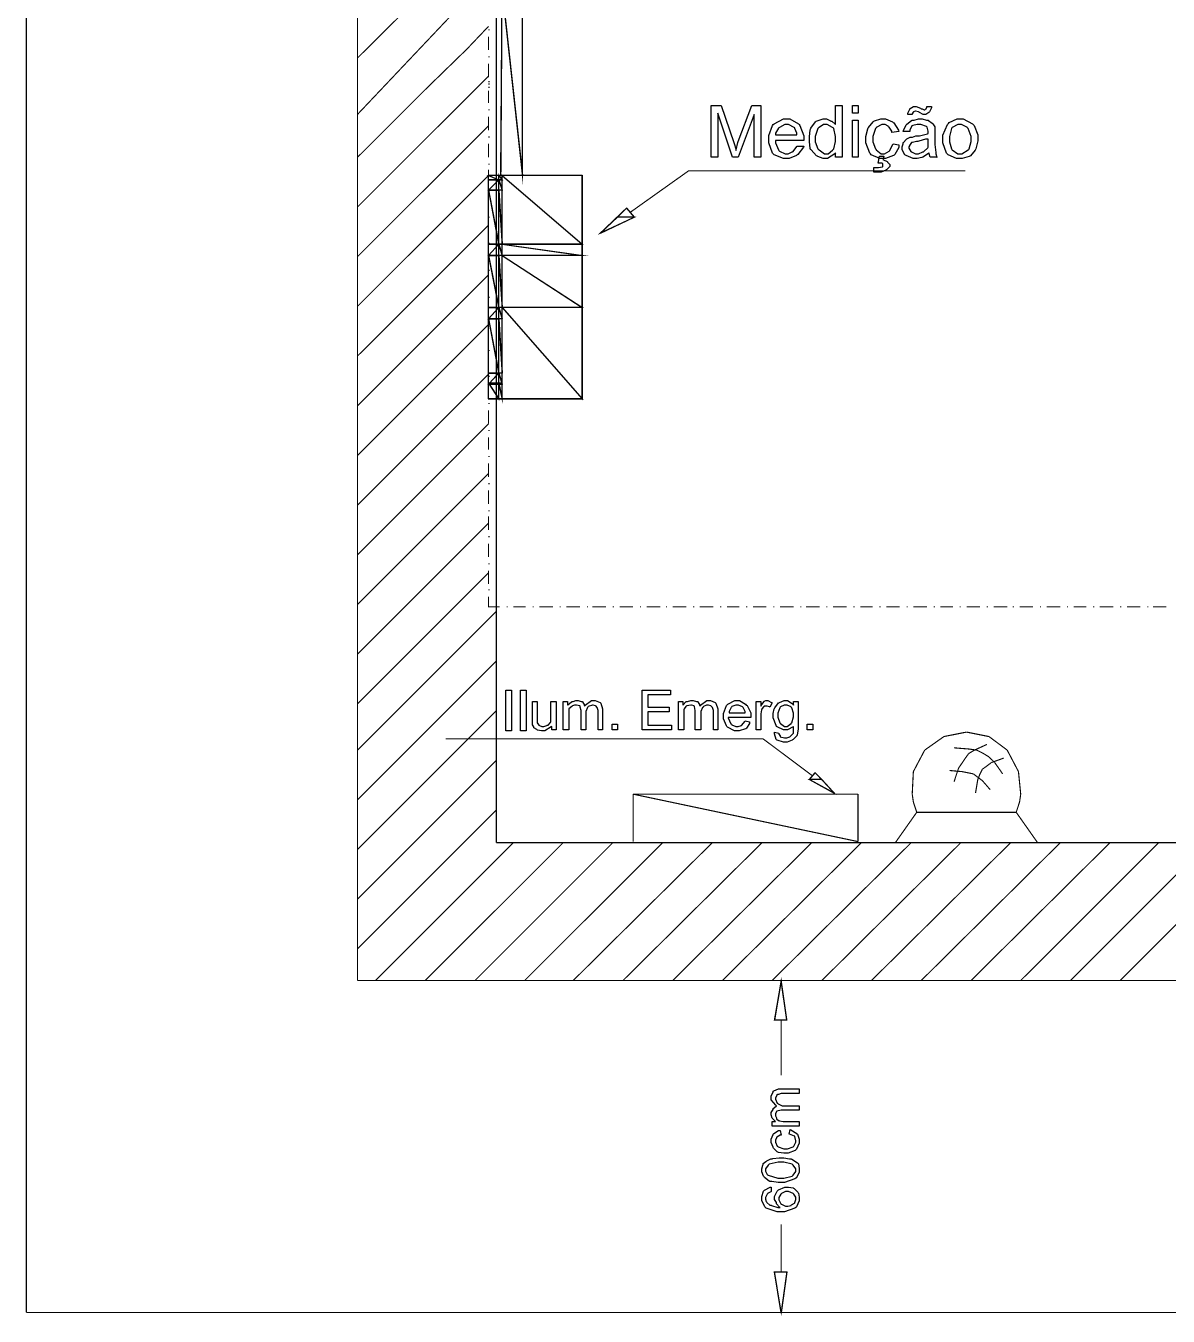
# Model space of a CAD drawing. Header units: metres. Extents: x -593 to 248, y 430 to 1024.
# Drawn here: x -546.62 to -503.75, y 538.67 to 587.11 of the extents above; entities that cross this region are included whole.
import ezdxf

# ---------------------------------------------------------------- set-up
doc = ezdxf.new("R2010")
doc.units = ezdxf.units.M
doc.header["$MEASUREMENT"] = 0
for name, color, linetype in [('C00-00-00-BLACK', 7, 'Continuous'), ('C00-00-FF', 5, 'Continuous'), ('C00-7E-FF', 150, 'Continuous'), ('C93-95-97', 253, 'Continuous'), ('CC6-C8-CA', 254, 'Continuous'), ('CFF-7E-00', 30, 'Continuous')]:
    doc.layers.add(name, color=color, linetype=linetype)

msp = doc.modelspace()

# ---------------------------------------------------------------- linework, layer by layer
at = {"layer": 'C00-00-00-BLACK', "const_width": 0.0423}
for points in [[(-546.602, 538.81), (-546.602, 660.761)], [(-528.961, 556.444), (-528.961, 605.064)], [(-534.175, 551.272), (-534.175, 604.853)], [(-534.175, 585.903), (-528.961, 591.075)], [(-534.175, 583.784), (-528.961, 589.295)], [(-528.791, 581.495), (-528.746, 588.449)], [(-527.984, 581.495), (-527.984, 588.449)], [(-530.062, 586.244), (-529.257, 587.091)], [(-529.257, 586.965), (-529.214, 586.965)], [(-529.257, 586.203), (-529.257, 586.71)], [(-531.63, 584.718), (-530.062, 586.244)], [(-529.257, 585.945), (-529.214, 585.945)], [(-529.257, 585.184), (-529.257, 585.691)], [(-534.175, 580.31), (-529.257, 585.225)], [(-534.175, 582.175), (-531.63, 584.718)], [(-529.257, 584.929), (-529.214, 584.929)], [(-529.257, 584.21), (-529.257, 584.675)], [(-529.257, 583.954), (-529.214, 583.954)], [(-534.175, 578.444), (-529.257, 583.361)], [(-529.257, 583.191), (-529.257, 583.699)], [(-529.257, 582.937), (-529.214, 582.937)], [(-529.257, 582.175), (-529.257, 582.683)], [(-529.257, 581.918), (-529.214, 581.918)], [(-534.175, 576.58), (-529.257, 581.495)], [(-529.257, 581.199), (-529.257, 581.707)], [(-529.257, 580.945), (-529.214, 580.945)], [(-529.257, 580.183), (-529.257, 580.69)], [(-529.257, 579.926), (-529.214, 579.926)], [(-534.175, 574.714), (-529.257, 579.629)], [(-529.257, 579.206), (-529.257, 579.672)], [(-529.257, 578.953), (-529.214, 578.953)], [(-529.257, 578.191), (-529.257, 578.699)], [(-529.257, 577.934), (-529.214, 577.934)], [(-534.175, 572.848), (-529.257, 577.765)], [(-529.257, 577.172), (-529.257, 577.679)], [(-529.257, 576.917), (-529.214, 576.917)], [(-529.257, 576.198), (-529.257, 576.664)], [(-534.175, 570.983), (-529.257, 575.899)], [(-529.257, 575.944), (-529.214, 575.944)], [(-529.257, 575.18), (-529.257, 575.688)], [(-529.257, 574.926), (-529.214, 574.926)], [(-529.257, 574.164), (-529.257, 574.671)], [(-534.175, 569.118), (-529.257, 574.037)], [(-529.257, 573.952), (-529.214, 573.952)], [(-529.257, 573.187), (-529.257, 573.695)], [(-529.257, 572.933), (-529.214, 572.933)], [(-529.257, 572.171), (-529.257, 572.68)], [(-534.175, 567.253), (-529.257, 572.171)], [(-529.257, 571.918), (-529.214, 571.918)], [(-529.257, 571.194), (-529.257, 571.66)], [(-529.257, 570.941), (-529.214, 570.941)], [(-529.257, 570.179), (-529.257, 570.687)], [(-534.175, 565.387), (-529.257, 570.305)], [(-529.257, 569.925), (-529.214, 569.925)], [(-529.257, 569.16), (-529.257, 569.669)], [(-529.257, 568.907), (-529.214, 568.907)], [(-534.175, 563.521), (-529.257, 568.441)], [(-529.257, 568.186), (-529.257, 568.695)], [(-529.257, 567.933), (-529.214, 567.933)], [(-529.257, 567.168), (-529.257, 567.676)], [(-529.257, 566.914), (-529.214, 566.914)], [(-534.175, 561.657), (-529.257, 566.575)], [(-529.257, 566.152), (-529.257, 566.661)], [(-529.257, 565.94), (-529.214, 565.94)], [(-528.834, 565.303), (-529.257, 565.303), (-529.257, 565.684)], [(-534.175, 559.921), (-528.961, 565.134)], [(-528.576, 565.303), (-528.535, 565.303)], [(-527.857, 565.303), (-528.323, 565.303)], [(-527.603, 565.303), (-527.561, 565.303)], [(-526.838, 565.303), (-527.35, 565.303)], [(-526.585, 565.303), (-526.542, 565.303)], [(-525.82, 565.303), (-526.33, 565.303)], [(-525.565, 565.303), (-525.524, 565.303)], [(-524.846, 565.303), (-525.354, 565.303)], [(-524.592, 565.303), (-524.55, 565.303)], [(-523.827, 565.303), (-524.336, 565.303)], [(-523.574, 565.303), (-523.531, 565.303)], [(-522.809, 565.303), (-523.319, 565.303)], [(-522.597, 565.303), (-522.554, 565.303)], [(-521.835, 565.303), (-522.343, 565.303)], [(-521.581, 565.303), (-521.536, 565.303)], [(-520.816, 565.303), (-521.325, 565.303)], [(-520.563, 565.303), (-520.52, 565.303)], [(-519.841, 565.303), (-520.308, 565.303)], [(-519.586, 565.303), (-519.544, 565.303)], [(-518.824, 565.303), (-519.332, 565.303)], [(-518.568, 565.303), (-518.525, 565.303)], [(-517.806, 565.303), (-518.314, 565.303)], [(-517.552, 565.303), (-517.509, 565.303)], [(-516.83, 565.303), (-517.339, 565.303)], [(-516.575, 565.303), (-516.533, 565.303)], [(-515.813, 565.303), (-516.321, 565.303)], [(-515.557, 565.303), (-515.514, 565.303)], [(-514.837, 565.303), (-515.303, 565.303)], [(-514.584, 565.303), (-514.541, 565.303)], [(-513.819, 565.303), (-514.326, 565.303)], [(-513.564, 565.303), (-513.522, 565.303)], [(-512.799, 565.303), (-513.31, 565.303)], [(-512.546, 565.303), (-512.503, 565.303)], [(-511.826, 565.303), (-512.292, 565.303)], [(-511.573, 565.303), (-511.53, 565.303)], [(-510.808, 565.303), (-511.315, 565.303)], [(-510.553, 565.303), (-510.511, 565.303)], [(-509.788, 565.303), (-510.299, 565.303)], [(-509.577, 565.303), (-509.534, 565.303)], [(-508.815, 565.303), (-509.324, 565.303)], [(-508.559, 565.303), (-508.516, 565.303)], [(-507.797, 565.303), (-508.304, 565.303)], [(-507.542, 565.303), (-507.501, 565.303)], [(-506.82, 565.303), (-507.288, 565.303)], [(-506.566, 565.303), (-506.523, 565.303)], [(-505.804, 565.303), (-506.313, 565.303)], [(-505.548, 565.303), (-505.505, 565.303)], [(-504.786, 565.303), (-505.293, 565.303)], [(-504.531, 565.303), (-504.49, 565.303)], [(-503.809, 565.303), (-504.32, 565.303)], [(-534.175, 558.056), (-528.961, 563.268)], [(-534.175, 556.19), (-528.961, 561.403)], [(-511.315, 560.598), (-512.165, 560.429)], [(-510.469, 560.429), (-511.315, 560.598)], [(-512.165, 560.429), (-512.884, 559.921)], [(-511.231, 559.963), (-511.783, 560.006)], [(-510.553, 560.133), (-511.018, 559.921)], [(-509.788, 559.921), (-510.469, 560.429)], [(-534.175, 554.326), (-528.961, 559.538)], [(-512.884, 559.921), (-513.31, 559.114)], [(-511.357, 559.622), (-511.614, 559.241)], [(-511.231, 559.794), (-511.357, 559.622)], [(-510.934, 559.921), (-511.231, 559.963)], [(-511.018, 559.921), (-511.231, 559.794)], [(-510.681, 559.794), (-510.934, 559.921)], [(-510.469, 559.664), (-510.681, 559.794)], [(-510.256, 559.453), (-510.469, 559.664)], [(-509.916, 559.622), (-510.383, 559.453)], [(-509.365, 559.114), (-509.788, 559.921)], [(-513.31, 559.114), (-513.353, 558.267)], [(-511.487, 559.114), (-511.953, 559.156)], [(-511.614, 559.241), (-511.783, 558.733)], [(-511.061, 559.029), (-511.487, 559.114)], [(-510.722, 558.776), (-511.061, 559.029)], [(-510.808, 559.029), (-510.892, 558.818)], [(-510.722, 559.199), (-510.808, 559.029)], [(-510.553, 559.325), (-510.722, 559.199)], [(-510.383, 559.453), (-510.553, 559.325)], [(-509.958, 559.029), (-510.256, 559.453)], [(-509.281, 558.267), (-509.365, 559.114)], [(-510.892, 558.818), (-510.977, 558.31)], [(-510.426, 558.437), (-510.722, 558.776)], [(-523.827, 558.267), (-515.387, 558.267)], [(-523.827, 556.486), (-523.827, 558.267)], [(-523.827, 558.267), (-523.827, 556.486)], [(-515.387, 556.486), (-523.827, 558.267)], [(-523.827, 558.267), (-515.387, 558.267)], [(-515.387, 556.486), (-523.827, 558.267)], [(-515.387, 558.267), (-515.387, 556.486)], [(-515.387, 558.267), (-515.387, 556.486)], [(-513.353, 558.267), (-513.31, 557.971)], [(-509.324, 557.971), (-509.281, 558.267)], [(-534.175, 552.46), (-528.961, 557.674)], [(-513.183, 557.587), (-513.988, 556.444)], [(-513.31, 557.971), (-513.183, 557.587)], [(-509.45, 557.587), (-513.183, 557.587)], [(-509.45, 557.587), (-509.324, 557.971)], [(-509.45, 557.587), (-508.646, 556.444)], [(-533.498, 551.272), (-528.323, 556.444)], [(-531.63, 551.272), (-526.457, 556.444)], [(-529.764, 551.272), (-524.592, 556.444)], [(-482.434, 556.444), (-528.961, 556.444)], [(-527.9, 551.272), (-522.724, 556.444)], [(-526.076, 551.272), (-520.859, 556.444)], [(-524.208, 551.272), (-518.993, 556.444)], [(-522.343, 551.272), (-517.126, 556.444)], [(-520.477, 551.272), (-515.26, 556.444)], [(-518.61, 551.272), (-513.394, 556.444)], [(-516.744, 551.272), (-511.53, 556.444)], [(-514.88, 551.272), (-509.661, 556.444)], [(-513.014, 551.272), (-507.797, 556.444)], [(-511.145, 551.272), (-505.931, 556.444)], [(-509.281, 551.272), (-504.105, 556.444)], [(-507.415, 551.272), (-502.241, 556.444)], [(-505.548, 551.272), (-500.375, 556.444)], [(-534.175, 551.272), (-482.434, 551.272)], [(-546.602, 538.81), (-431.456, 538.81)]]:
    msp.add_lwpolyline(points, dxfattribs=at)
msp.add_lwpolyline([(-525.735, 581.495), (-525.735, 573.103), (-529.257, 573.103), (-529.257, 581.495), (-525.735, 581.495)], close=True, dxfattribs=at)
at = {"layer": 'C00-00-FF', "const_width": 0.0423}
for points in [[(-529.257, 585.607), (-529.257, 585.225)], [(-529.257, 585.014), (-529.214, 585.014)], [(-529.257, 584.802), (-529.214, 584.802)], [(-519.586, 551.272), (-521.282, 551.272)], [(-519.586, 538.81), (-521.282, 538.81)]]:
    msp.add_lwpolyline(points, dxfattribs=at)
at = {"layer": 'C00-7E-FF', "const_width": 0.0423}
for points in [[(-523.954, 580.098), (-521.751, 581.665)], [(-521.751, 581.665), (-511.357, 581.665)], [(-525.058, 579.333), (-524.081, 580.267)], [(-523.785, 579.926), (-525.058, 579.333)], [(-524.081, 580.267), (-523.785, 579.926)], [(-518.951, 560.345), (-530.868, 560.345)], [(-517.083, 558.945), (-518.951, 560.345)], [(-516.998, 559.072), (-517.21, 558.818)], [(-516.279, 558.31), (-516.998, 559.072)], [(-517.21, 558.818), (-516.279, 558.31)], [(-518.525, 551.272), (-517.806, 551.272)], [(-518.271, 549.791), (-518.271, 547.712)], [(-518.271, 540.337), (-518.271, 542.118)], [(-519.079, 538.81), (-517.806, 538.81)]]:
    msp.add_lwpolyline(points, dxfattribs=at)
for points in [[(-523.785, 579.926), (-524.42, 579.926), (-525.058, 579.333), (-523.785, 579.926)], [(-524.081, 580.267), (-523.785, 579.926), (-524.42, 579.926), (-524.081, 580.267)], [(-516.998, 559.072), (-516.744, 558.818), (-517.21, 558.818), (-516.998, 559.072)], [(-516.744, 558.818), (-517.21, 558.818), (-516.279, 558.31), (-516.744, 558.818)], [(-518.525, 549.791), (-518.059, 549.791), (-518.271, 551.272), (-518.525, 549.791)], [(-518.525, 540.337), (-518.059, 540.337), (-518.271, 538.81), (-518.525, 540.337)]]:
    msp.add_lwpolyline(points, close=True, dxfattribs=at)
at = {"layer": 'C00-7E-FF'}
for points in [[(-523.785, 579.926), (-524.42, 579.926), (-525.058, 579.333), (-523.785, 579.926)], [(-524.081, 580.267), (-523.785, 579.926), (-524.42, 579.926), (-524.081, 580.267)], [(-516.998, 559.072), (-516.744, 558.818), (-517.21, 558.818), (-516.998, 559.072)], [(-516.744, 558.818), (-517.21, 558.818), (-516.279, 558.31), (-516.744, 558.818)], [(-518.525, 549.791), (-518.059, 549.791), (-518.271, 551.272), (-518.525, 549.791)], [(-518.525, 540.337), (-518.059, 540.337), (-518.271, 538.81), (-518.525, 540.337)]]:
    msp.add_lwpolyline(points, close=True, dxfattribs=at)
at = {"layer": 'C93-95-97', "const_width": 0.0423}
for points in [[(-528.875, 581.495), (-529.257, 581.495), (-528.875, 581.325), (-528.875, 581.495)], [(-528.875, 581.325), (-529.257, 580.945), (-528.875, 580.945), (-528.875, 581.325)], [(-529.257, 581.495), (-528.875, 581.325), (-529.257, 581.325), (-529.257, 581.495)], [(-529.257, 581.325), (-528.875, 581.325), (-529.257, 580.945), (-529.257, 581.325)], [(-528.746, 581.495), (-528.875, 581.495), (-528.746, 581.325), (-528.746, 581.495)], [(-528.746, 581.325), (-528.875, 581.325), (-528.746, 580.945), (-528.746, 581.325)], [(-528.875, 580.945), (-528.746, 578.91), (-528.875, 578.91), (-528.875, 580.945)], [(-528.875, 581.495), (-528.746, 581.325), (-528.875, 581.325), (-528.875, 581.495)], [(-528.875, 581.325), (-528.746, 580.945), (-528.875, 580.945), (-528.875, 581.325)], [(-525.735, 581.495), (-528.746, 581.495), (-525.735, 578.91), (-525.735, 581.495)], [(-528.746, 581.495), (-525.735, 578.91), (-528.746, 578.91), (-528.746, 581.495)], [(-528.875, 580.945), (-529.257, 580.945), (-528.875, 578.91), (-528.875, 580.945)], [(-529.257, 580.945), (-528.875, 578.91), (-529.257, 578.91), (-529.257, 580.945)], [(-528.746, 580.945), (-528.875, 580.945), (-528.746, 578.91), (-528.746, 580.945)], [(-528.875, 578.91), (-529.257, 578.487), (-528.875, 578.487), (-528.875, 578.91)], [(-529.257, 578.91), (-528.875, 578.91), (-529.257, 578.487), (-529.257, 578.91)], [(-525.735, 578.91), (-528.746, 578.91), (-525.735, 578.487), (-525.735, 578.91)], [(-528.746, 578.91), (-528.875, 578.91), (-528.746, 578.487), (-528.746, 578.91)], [(-528.875, 578.487), (-528.746, 576.537), (-528.875, 576.537), (-528.875, 578.487)], [(-528.875, 578.91), (-528.746, 578.487), (-528.875, 578.487), (-528.875, 578.91)], [(-528.746, 578.91), (-525.735, 578.487), (-528.746, 578.487), (-528.746, 578.91)], [(-528.875, 578.487), (-529.257, 578.487), (-528.875, 576.537), (-528.875, 578.487)], [(-529.257, 578.487), (-528.875, 576.537), (-529.257, 576.537), (-529.257, 578.487)], [(-528.746, 578.487), (-528.875, 578.487), (-528.746, 576.537), (-528.746, 578.487)], [(-525.735, 578.487), (-528.746, 578.487), (-525.735, 576.537), (-525.735, 578.487)], [(-528.746, 578.487), (-525.735, 576.537), (-528.746, 576.537), (-528.746, 578.487)], [(-528.875, 576.537), (-529.257, 576.114), (-528.875, 576.114), (-528.875, 576.537)], [(-529.257, 576.537), (-528.875, 576.537), (-529.257, 576.114), (-529.257, 576.537)], [(-528.746, 576.537), (-528.875, 576.537), (-528.746, 576.114), (-528.746, 576.537)], [(-528.875, 576.114), (-528.746, 574.078), (-528.875, 574.078), (-528.875, 576.114)], [(-528.875, 576.537), (-528.746, 576.114), (-528.875, 576.114), (-528.875, 576.537)], [(-525.735, 576.537), (-528.746, 576.537), (-525.735, 573.103), (-525.735, 576.537)], [(-528.746, 576.537), (-525.735, 573.103), (-528.746, 573.103), (-528.746, 576.537)], [(-528.875, 576.114), (-529.257, 576.114), (-528.875, 574.078), (-528.875, 576.114)], [(-529.257, 576.114), (-528.875, 574.078), (-529.257, 574.078), (-529.257, 576.114)], [(-528.746, 576.114), (-528.875, 576.114), (-528.746, 574.078), (-528.746, 576.114)], [(-528.875, 574.078), (-529.257, 573.655), (-528.875, 573.655), (-528.875, 574.078)], [(-529.257, 574.078), (-528.875, 574.078), (-529.257, 573.655), (-529.257, 574.078)], [(-528.746, 574.078), (-528.875, 574.078), (-528.746, 573.655), (-528.746, 574.078)], [(-528.875, 574.078), (-528.746, 573.655), (-528.875, 573.655), (-528.875, 574.078)], [(-528.875, 573.695), (-529.257, 573.695), (-528.875, 573.103), (-528.875, 573.695)], [(-529.257, 573.695), (-528.875, 573.103), (-529.257, 573.103), (-529.257, 573.695)], [(-528.746, 573.695), (-528.875, 573.695), (-528.746, 573.103), (-528.746, 573.695)], [(-528.875, 573.695), (-528.746, 573.103), (-528.875, 573.103), (-528.875, 573.695)]]:
    msp.add_lwpolyline(points, close=True, dxfattribs=at)
at = {"layer": 'C93-95-97'}
for points in [[(-528.875, 581.495), (-529.257, 581.495), (-528.875, 581.325), (-528.875, 581.495)], [(-529.257, 581.495), (-528.875, 581.325), (-529.257, 581.325), (-529.257, 581.495)], [(-529.257, 581.325), (-528.875, 581.325), (-529.257, 580.945), (-529.257, 581.325)], [(-528.875, 581.325), (-529.257, 580.945), (-528.875, 580.945), (-528.875, 581.325)], [(-528.746, 581.495), (-528.875, 581.495), (-528.746, 581.325), (-528.746, 581.495)], [(-528.875, 581.495), (-528.746, 581.325), (-528.875, 581.325), (-528.875, 581.495)], [(-528.746, 581.325), (-528.875, 581.325), (-528.746, 580.945), (-528.746, 581.325)], [(-528.875, 581.325), (-528.746, 580.945), (-528.875, 580.945), (-528.875, 581.325)], [(-525.735, 581.495), (-528.746, 581.495), (-525.735, 578.91), (-525.735, 581.495)], [(-528.746, 581.495), (-525.735, 578.91), (-528.746, 578.91), (-528.746, 581.495)], [(-528.875, 580.945), (-529.257, 580.945), (-528.875, 578.91), (-528.875, 580.945)], [(-529.257, 580.945), (-528.875, 578.91), (-529.257, 578.91), (-529.257, 580.945)], [(-528.746, 580.945), (-528.875, 580.945), (-528.746, 578.91), (-528.746, 580.945)], [(-528.875, 580.945), (-528.746, 578.91), (-528.875, 578.91), (-528.875, 580.945)], [(-529.257, 578.91), (-528.875, 578.91), (-529.257, 578.487), (-529.257, 578.91)], [(-528.875, 578.91), (-529.257, 578.487), (-528.875, 578.487), (-528.875, 578.91)], [(-528.746, 578.91), (-528.875, 578.91), (-528.746, 578.487), (-528.746, 578.91)], [(-528.875, 578.91), (-528.746, 578.487), (-528.875, 578.487), (-528.875, 578.91)], [(-525.735, 578.91), (-528.746, 578.91), (-525.735, 578.487), (-525.735, 578.91)], [(-528.746, 578.91), (-525.735, 578.487), (-528.746, 578.487), (-528.746, 578.91)], [(-528.875, 578.487), (-529.257, 578.487), (-528.875, 576.537), (-528.875, 578.487)], [(-529.257, 578.487), (-528.875, 576.537), (-529.257, 576.537), (-529.257, 578.487)], [(-528.746, 578.487), (-528.875, 578.487), (-528.746, 576.537), (-528.746, 578.487)], [(-528.875, 578.487), (-528.746, 576.537), (-528.875, 576.537), (-528.875, 578.487)], [(-525.735, 578.487), (-528.746, 578.487), (-525.735, 576.537), (-525.735, 578.487)], [(-528.746, 578.487), (-525.735, 576.537), (-528.746, 576.537), (-528.746, 578.487)], [(-529.257, 576.537), (-528.875, 576.537), (-529.257, 576.114), (-529.257, 576.537)], [(-528.875, 576.537), (-529.257, 576.114), (-528.875, 576.114), (-528.875, 576.537)], [(-528.746, 576.537), (-528.875, 576.537), (-528.746, 576.114), (-528.746, 576.537)], [(-528.875, 576.537), (-528.746, 576.114), (-528.875, 576.114), (-528.875, 576.537)], [(-525.735, 576.537), (-528.746, 576.537), (-525.735, 573.103), (-525.735, 576.537)], [(-528.746, 576.537), (-525.735, 573.103), (-528.746, 573.103), (-528.746, 576.537)], [(-528.875, 576.114), (-529.257, 576.114), (-528.875, 574.078), (-528.875, 576.114)], [(-529.257, 576.114), (-528.875, 574.078), (-529.257, 574.078), (-529.257, 576.114)], [(-528.746, 576.114), (-528.875, 576.114), (-528.746, 574.078), (-528.746, 576.114)], [(-528.875, 576.114), (-528.746, 574.078), (-528.875, 574.078), (-528.875, 576.114)], [(-529.257, 574.078), (-528.875, 574.078), (-529.257, 573.655), (-529.257, 574.078)], [(-528.875, 574.078), (-529.257, 573.655), (-528.875, 573.655), (-528.875, 574.078)], [(-528.746, 574.078), (-528.875, 574.078), (-528.746, 573.655), (-528.746, 574.078)], [(-528.875, 574.078), (-528.746, 573.655), (-528.875, 573.655), (-528.875, 574.078)], [(-528.875, 573.695), (-529.257, 573.695), (-528.875, 573.103), (-528.875, 573.695)], [(-529.257, 573.695), (-528.875, 573.103), (-529.257, 573.103), (-529.257, 573.695)], [(-528.746, 573.695), (-528.875, 573.695), (-528.746, 573.103), (-528.746, 573.695)], [(-528.875, 573.695), (-528.746, 573.103), (-528.875, 573.103), (-528.875, 573.695)]]:
    msp.add_lwpolyline(points, close=True, dxfattribs=at)
at = {"layer": 'CC6-C8-CA', "const_width": 0.0423}
for points in [[(-528.746, 588.449), (-527.984, 581.495), (-528.791, 581.495), (-528.746, 588.449)], [(-527.984, 588.449), (-528.746, 588.449), (-527.984, 581.495), (-527.984, 588.449)]]:
    msp.add_lwpolyline(points, close=True, dxfattribs=at)
at = {"layer": 'CC6-C8-CA'}
for points in [[(-528.746, 588.449), (-527.984, 581.495), (-528.791, 581.495), (-528.746, 588.449)], [(-527.984, 588.449), (-528.746, 588.449), (-527.984, 581.495), (-527.984, 588.449)]]:
    msp.add_lwpolyline(points, close=True, dxfattribs=at)
at = {"layer": 'CFF-7E-00'}
for points in [[(-520.9, 582.175), (-520.9, 584.126), (-520.52, 584.126), (-520.052, 582.726), (-520.042, 582.694), (-519.968, 582.496), (-519.968, 582.429), (-519.958, 582.452), (-519.893, 582.727), (-519.882, 582.768), (-519.375, 584.126), (-519.036, 584.126), (-519.036, 582.175), (-519.29, 582.175), (-519.29, 583.784), (-519.882, 582.175), (-520.094, 582.175), (-520.647, 583.827), (-520.647, 582.175), (-520.9, 582.175)], [(-516.237, 582.175), (-516.237, 582.344), (-516.259, 582.303), (-516.528, 582.133), (-516.617, 582.133), (-516.692, 582.133), (-516.893, 582.207), (-516.914, 582.217), (-516.945, 582.228), (-517.147, 582.452), (-517.167, 582.472), (-517.178, 582.504), (-517.21, 582.766), (-517.21, 582.853), (-517.21, 582.948), (-517.178, 583.212), (-517.167, 583.233), (-517.158, 583.266), (-516.979, 583.51), (-516.956, 583.53), (-516.925, 583.542), (-516.695, 583.615), (-516.617, 583.615), (-516.565, 583.615), (-516.416, 583.542), (-516.405, 583.53), (-516.364, 583.53), (-516.248, 583.425), (-516.237, 583.402), (-516.237, 584.126), (-515.982, 584.126), (-515.982, 582.175), (-516.237, 582.175)], [(-515.599, 583.827), (-515.599, 584.126), (-515.387, 584.126), (-515.387, 583.827), (-515.599, 583.827)], [(-513.522, 583.784), (-513.522, 583.838), (-513.448, 583.985), (-513.437, 583.995), (-513.428, 584.006), (-513.308, 584.083), (-513.267, 584.083), (-513.204, 584.083), (-513.045, 584.017), (-513.014, 583.995), (-512.982, 583.995), (-512.909, 583.954), (-512.884, 583.954), (-512.884, 583.954), (-512.842, 583.995), (-512.842, 583.995), (-512.832, 583.995), (-512.799, 584.061), (-512.799, 584.083), (-512.631, 584.083), (-512.631, 584.029), (-512.705, 583.879), (-512.715, 583.868), (-512.726, 583.858), (-512.846, 583.784), (-512.884, 583.784), (-512.938, 583.784), (-513.077, 583.858), (-513.098, 583.868), (-513.12, 583.879), (-513.226, 583.911), (-513.226, 583.911), (-513.248, 583.911), (-513.31, 583.879), (-513.31, 583.868), (-513.321, 583.868), (-513.353, 583.806), (-513.353, 583.784), (-513.522, 583.784)], [(-517.679, 582.599), (-517.425, 582.599), (-517.436, 582.558), (-517.647, 582.282), (-517.679, 582.26), (-517.701, 582.239), (-517.97, 582.133), (-518.059, 582.133), (-518.187, 582.133), (-518.536, 582.271), (-518.568, 582.303), (-518.601, 582.334), (-518.74, 582.723), (-518.74, 582.853), (-518.74, 582.99), (-518.601, 583.371), (-518.568, 583.402), (-518.536, 583.435), (-518.179, 583.615), (-518.059, 583.615), (-517.943, 583.615), (-517.626, 583.435), (-517.593, 583.402), (-517.573, 583.371), (-517.425, 582.982), (-517.425, 582.853), (-517.425, 582.853), (-517.425, 582.821), (-517.425, 582.81), (-518.484, 582.81), (-518.484, 582.715), (-518.377, 582.452), (-518.355, 582.429), (-518.335, 582.409), (-518.128, 582.303), (-518.059, 582.303), (-518.007, 582.303), (-517.859, 582.377), (-517.848, 582.387), (-517.827, 582.398), (-517.69, 582.578), (-517.679, 582.599)], [(-518.484, 583.022), (-517.679, 583.022), (-517.679, 583.085), (-517.753, 583.255), (-517.763, 583.276), (-517.785, 583.298), (-517.991, 583.402), (-518.059, 583.402), (-518.133, 583.402), (-518.335, 583.298), (-518.355, 583.276), (-518.377, 583.266), (-518.484, 583.084), (-518.484, 583.022)], [(-516.998, 582.853), (-516.998, 582.757), (-516.893, 582.494), (-516.871, 582.472), (-516.851, 582.452), (-516.644, 582.303), (-516.575, 582.303), (-516.512, 582.303), (-516.343, 582.441), (-516.321, 582.472), (-516.301, 582.494), (-516.237, 582.763), (-516.237, 582.853), (-516.237, 582.958), (-516.301, 583.255), (-516.321, 583.276), (-516.343, 583.298), (-516.55, 583.402), (-516.617, 583.402), (-516.681, 583.402), (-516.851, 583.298), (-516.871, 583.276), (-516.893, 583.255), (-516.998, 582.953), (-516.998, 582.853)], [(-515.599, 582.175), (-515.599, 583.572), (-515.387, 583.572), (-515.387, 582.175), (-515.599, 582.175)], [(-514.072, 582.683), (-513.86, 582.64), (-513.86, 582.545), (-514.009, 582.282), (-514.03, 582.26), (-514.061, 582.239), (-514.357, 582.133), (-514.456, 582.133), (-514.573, 582.133), (-514.889, 582.271), (-514.921, 582.303), (-514.943, 582.334), (-515.091, 582.723), (-515.091, 582.853), (-515.091, 582.958), (-515.018, 583.244), (-515.007, 583.276), (-514.997, 583.298), (-514.816, 583.51), (-514.795, 583.53), (-514.763, 583.542), (-514.532, 583.615), (-514.456, 583.615), (-514.36, 583.615), (-514.094, 583.51), (-514.072, 583.488), (-514.041, 583.467), (-513.871, 583.191), (-513.86, 583.149), (-514.115, 583.106), (-514.115, 583.16), (-514.221, 583.308), (-514.242, 583.318), (-514.253, 583.34), (-514.374, 583.402), (-514.414, 583.402), (-514.488, 583.402), (-514.701, 583.298), (-514.71, 583.276), (-514.732, 583.255), (-514.837, 582.953), (-514.837, 582.853), (-514.837, 582.757), (-514.732, 582.494), (-514.71, 582.472), (-514.701, 582.452), (-514.517, 582.303), (-514.456, 582.303), (-514.392, 582.303), (-514.221, 582.409), (-514.199, 582.429), (-514.19, 582.441), (-514.083, 582.651), (-514.072, 582.683)], [(-512.715, 582.344), (-512.737, 582.323), (-512.951, 582.186), (-512.971, 582.175), (-512.993, 582.165), (-513.168, 582.133), (-513.226, 582.133), (-513.321, 582.133), (-513.586, 582.239), (-513.606, 582.26), (-513.629, 582.271), (-513.733, 582.453), (-513.733, 582.514), (-513.733, 582.567), (-513.691, 582.687), (-513.691, 582.726), (-513.681, 582.737), (-513.575, 582.843), (-513.564, 582.853), (-513.554, 582.864), (-513.434, 582.937), (-513.394, 582.937), (-513.342, 582.937), (-513.223, 582.979), (-513.183, 582.979), (-513.077, 582.979), (-512.78, 583.055), (-512.758, 583.065), (-512.758, 583.065), (-512.758, 583.106), (-512.758, 583.106), (-512.758, 583.16), (-512.789, 583.308), (-512.799, 583.318), (-512.821, 583.329), (-513.029, 583.402), (-513.098, 583.402), (-513.163, 583.402), (-513.332, 583.372), (-513.353, 583.361), (-513.364, 583.351), (-513.437, 583.2), (-513.437, 583.149), (-513.691, 583.149), (-513.681, 583.18), (-513.586, 583.393), (-513.564, 583.402), (-513.554, 583.425), (-513.385, 583.562), (-513.353, 583.572), (-513.28, 583.572), (-513.113, 583.615), (-513.057, 583.615), (-512.982, 583.615), (-512.814, 583.572), (-512.758, 583.572), (-512.737, 583.562), (-512.599, 583.456), (-512.588, 583.445), (-512.578, 583.435), (-512.503, 583.316), (-512.503, 583.276), (-512.503, 583.223), (-512.503, 583.105), (-512.503, 583.065), (-512.503, 582.768), (-512.503, 582.662), (-512.472, 582.355), (-512.461, 582.344), (-512.461, 582.303), (-512.43, 582.186), (-512.419, 582.175), (-512.672, 582.175), (-512.683, 582.186), (-512.715, 582.306), (-512.715, 582.344)], [(-512.207, 582.853), (-512.207, 583.001), (-512.027, 583.413), (-511.996, 583.445), (-511.964, 583.477), (-511.67, 583.615), (-511.573, 583.615), (-511.446, 583.615), (-511.093, 583.435), (-511.061, 583.402), (-511.03, 583.371), (-510.892, 583.015), (-510.892, 582.895), (-510.892, 582.791), (-510.968, 582.494), (-510.977, 582.472), (-510.988, 582.441), (-511.167, 582.228), (-511.188, 582.217), (-511.22, 582.207), (-511.484, 582.133), (-511.573, 582.133), (-511.69, 582.133), (-512.005, 582.271), (-512.037, 582.303), (-512.07, 582.334), (-512.207, 582.723), (-512.207, 582.853)], [(-511.953, 582.853), (-511.953, 582.757), (-511.88, 582.494), (-511.869, 582.472), (-511.848, 582.452), (-511.641, 582.303), (-511.573, 582.303), (-511.487, 582.303), (-511.253, 582.452), (-511.231, 582.472), (-511.221, 582.494), (-511.145, 582.763), (-511.145, 582.853), (-511.145, 582.958), (-511.253, 583.255), (-511.273, 583.276), (-511.284, 583.298), (-511.501, 583.402), (-511.573, 583.402), (-511.647, 583.402), (-511.848, 583.298), (-511.869, 583.276), (-511.88, 583.255), (-511.953, 582.953), (-511.953, 582.853)], [(-512.758, 582.853), (-512.854, 582.853), (-513.099, 582.779), (-513.141, 582.768), (-513.194, 582.768), (-513.343, 582.737), (-513.353, 582.726), (-513.375, 582.726), (-513.428, 582.651), (-513.437, 582.64), (-513.448, 582.631), (-513.48, 582.575), (-513.48, 582.556), (-513.48, 582.515), (-513.405, 582.398), (-513.394, 582.387), (-513.385, 582.377), (-513.235, 582.303), (-513.183, 582.303), (-513.12, 582.303), (-512.952, 582.377), (-512.93, 582.387), (-512.919, 582.398), (-512.769, 582.536), (-512.758, 582.556), (-512.758, 582.61), (-512.758, 582.73), (-512.758, 582.768), (-512.758, 582.853)], [(-514.625, 581.961), (-514.584, 582.217), (-514.414, 582.217), (-514.456, 582.09), (-514.435, 582.081), (-514.295, 582.015), (-514.284, 582.004), (-514.275, 581.994), (-514.199, 581.907), (-514.199, 581.877), (-514.199, 581.836), (-514.305, 581.718), (-514.326, 581.707), (-514.338, 581.698), (-514.523, 581.622), (-514.584, 581.622), (-514.637, 581.622), (-514.756, 581.622), (-514.795, 581.622), (-514.795, 581.791), (-514.763, 581.791), (-514.668, 581.791), (-514.668, 581.791), (-514.615, 581.791), (-514.466, 581.824), (-514.456, 581.834), (-514.456, 581.834), (-514.456, 581.877), (-514.456, 581.877), (-514.456, 581.877), (-514.456, 581.918), (-514.456, 581.918), (-514.456, 581.929), (-514.498, 581.961), (-514.498, 581.961), (-514.53, 581.961), (-514.602, 581.961), (-514.625, 581.961)], [(-528.601, 562.17), (-528.389, 562.17), (-528.389, 560.645), (-528.601, 560.645), (-528.601, 562.17)], [(-528.05, 562.17), (-527.839, 562.17), (-527.839, 560.645), (-528.05, 560.645), (-528.05, 562.17)], [(-523.488, 560.683), (-523.488, 562.167), (-522.427, 562.167), (-522.427, 561.999), (-523.277, 561.999), (-523.277, 561.53), (-522.47, 561.53), (-522.47, 561.361), (-523.277, 561.361), (-523.277, 560.852), (-522.386, 560.852), (-522.386, 560.683), (-523.488, 560.683)], [(-526.881, 560.683), (-526.881, 560.809), (-526.903, 560.789), (-527.14, 560.641), (-527.219, 560.641), (-527.273, 560.641), (-527.413, 560.673), (-527.434, 560.683), (-527.445, 560.694), (-527.551, 560.759), (-527.561, 560.768), (-527.561, 560.8), (-527.603, 560.871), (-527.603, 560.895), (-527.603, 560.895), (-527.603, 561.023), (-527.603, 561.064), (-527.603, 561.744), (-527.434, 561.744), (-527.434, 561.148), (-527.434, 561.096), (-527.434, 560.978), (-527.434, 560.937), (-527.424, 560.928), (-527.369, 560.852), (-527.35, 560.852), (-527.339, 560.842), (-527.249, 560.809), (-527.219, 560.809), (-527.177, 560.809), (-527.062, 560.842), (-527.051, 560.852), (-527.019, 560.852), (-526.934, 560.958), (-526.922, 560.979), (-526.922, 561.033), (-526.922, 561.153), (-526.922, 561.191), (-526.922, 561.744), (-526.712, 561.744), (-526.712, 560.683), (-526.881, 560.683)], [(-526.457, 560.683), (-526.457, 561.744), (-526.289, 561.744), (-526.289, 561.614), (-526.279, 561.625), (-526.141, 561.733), (-526.119, 561.744), (-526.078, 561.744), (-525.983, 561.787), (-525.95, 561.787), (-525.896, 561.787), (-525.776, 561.744), (-525.735, 561.744), (-525.725, 561.733), (-525.651, 561.613), (-525.651, 561.571), (-525.63, 561.604), (-525.392, 561.787), (-525.312, 561.787), (-525.248, 561.787), (-525.069, 561.711), (-525.058, 561.7), (-525.037, 561.679), (-524.973, 561.472), (-524.973, 561.403), (-524.973, 560.683), (-525.142, 560.683), (-525.142, 561.361), (-525.142, 561.403), (-525.175, 561.521), (-525.185, 561.53), (-525.185, 561.53), (-525.218, 561.571), (-525.228, 561.571), (-525.239, 561.583), (-525.325, 561.614), (-525.354, 561.614), (-525.354, 561.614), (-525.514, 561.552), (-525.524, 561.53), (-525.535, 561.521), (-525.608, 561.369), (-525.608, 561.318), (-525.608, 560.683), (-525.777, 560.683), (-525.777, 561.361), (-525.777, 561.414), (-525.82, 561.533), (-525.82, 561.571), (-525.831, 561.583), (-525.952, 561.614), (-525.992, 561.614), (-526.024, 561.614), (-526.11, 561.583), (-526.119, 561.571), (-526.13, 561.562), (-526.236, 561.467), (-526.246, 561.445), (-526.246, 561.392), (-526.246, 561.274), (-526.246, 561.234), (-526.246, 560.683), (-526.457, 560.683)], [(-522.131, 560.683), (-522.131, 561.744), (-521.962, 561.744), (-521.962, 561.614), (-521.952, 561.625), (-521.846, 561.733), (-521.835, 561.744), (-521.782, 561.744), (-521.664, 561.787), (-521.624, 561.787), (-521.57, 561.787), (-521.45, 561.744), (-521.409, 561.744), (-521.399, 561.733), (-521.325, 561.613), (-521.325, 561.571), (-521.304, 561.604), (-521.066, 561.787), (-520.986, 561.787), (-520.923, 561.787), (-520.743, 561.711), (-520.733, 561.7), (-520.723, 561.679), (-520.647, 561.472), (-520.647, 561.403), (-520.647, 560.683), (-520.816, 560.683), (-520.816, 561.361), (-520.816, 561.403), (-520.85, 561.521), (-520.859, 561.53), (-520.859, 561.53), (-520.9, 561.571), (-520.9, 561.571), (-520.911, 561.583), (-521, 561.614), (-521.028, 561.614), (-521.071, 561.614), (-521.189, 561.552), (-521.198, 561.53), (-521.22, 561.521), (-521.282, 561.369), (-521.282, 561.318), (-521.282, 560.683), (-521.495, 560.683), (-521.495, 561.361), (-521.495, 561.414), (-521.526, 561.562), (-521.536, 561.571), (-521.536, 561.583), (-521.634, 561.614), (-521.665, 561.614), (-521.665, 561.614), (-521.814, 561.583), (-521.835, 561.571), (-521.846, 561.562), (-521.91, 561.467), (-521.92, 561.445), (-521.92, 561.392), (-521.92, 561.274), (-521.92, 561.234), (-521.92, 560.683), (-522.131, 560.683)], [(-519.629, 561.022), (-519.459, 560.979), (-519.459, 560.916), (-519.576, 560.747), (-519.586, 560.725), (-519.608, 560.716), (-519.846, 560.641), (-519.925, 560.641), (-520.021, 560.641), (-520.287, 560.778), (-520.308, 560.809), (-520.33, 560.832), (-520.436, 561.101), (-520.436, 561.191), (-520.436, 561.297), (-520.33, 561.594), (-520.308, 561.614), (-520.276, 561.647), (-520.013, 561.787), (-519.925, 561.787), (-519.841, 561.787), (-519.608, 561.647), (-519.586, 561.614), (-519.554, 561.594), (-519.416, 561.325), (-519.416, 561.234), (-519.416, 561.213), (-519.416, 561.165), (-519.416, 561.148), (-520.266, 561.148), (-520.257, 561.128), (-520.162, 560.906), (-520.14, 560.895), (-520.129, 560.874), (-519.976, 560.809), (-519.925, 560.809), (-519.883, 560.809), (-519.766, 560.842), (-519.755, 560.852), (-519.746, 560.863), (-519.64, 561.001), (-519.629, 561.022)], [(-520.224, 561.318), (-519.629, 561.318), (-519.629, 561.372), (-519.703, 561.521), (-519.713, 561.53), (-519.724, 561.541), (-519.875, 561.614), (-519.925, 561.614), (-519.979, 561.614), (-520.129, 561.552), (-520.14, 561.53), (-520.151, 561.521), (-520.224, 561.369), (-520.224, 561.318)], [(-519.205, 560.683), (-519.205, 561.744), (-519.036, 561.744), (-519.036, 561.571), (-519.026, 561.594), (-518.92, 561.733), (-518.909, 561.744), (-518.909, 561.755), (-518.846, 561.787), (-518.824, 561.787), (-518.771, 561.787), (-518.632, 561.711), (-518.61, 561.7), (-518.697, 561.53), (-518.708, 561.541), (-518.795, 561.571), (-518.824, 561.571), (-518.846, 561.571), (-518.909, 561.571), (-518.909, 561.571), (-518.92, 561.562), (-518.993, 561.475), (-518.993, 561.445), (-519.004, 561.435), (-519.036, 561.285), (-519.036, 561.234), (-519.036, 560.683), (-519.205, 560.683)], [(-518.525, 560.598), (-518.355, 560.556), (-518.355, 560.524), (-518.314, 560.454), (-518.314, 560.429), (-518.304, 560.42), (-518.153, 560.386), (-518.102, 560.386), (-518.06, 560.386), (-517.943, 560.42), (-517.932, 560.429), (-517.923, 560.44), (-517.816, 560.546), (-517.806, 560.556), (-517.806, 560.619), (-517.806, 560.762), (-517.806, 560.809), (-517.827, 560.789), (-518.034, 560.683), (-518.102, 560.683), (-518.187, 560.683), (-518.42, 560.789), (-518.441, 560.809), (-518.463, 560.842), (-518.568, 561.136), (-518.568, 561.234), (-518.568, 561.297), (-518.536, 561.467), (-518.525, 561.487), (-518.515, 561.51), (-518.377, 561.69), (-518.355, 561.7), (-518.335, 561.711), (-518.161, 561.787), (-518.102, 561.787), (-518.028, 561.787), (-517.827, 561.647), (-517.806, 561.614), (-517.806, 561.744), (-517.636, 561.744), (-517.636, 560.809), (-517.636, 560.725), (-517.669, 560.483), (-517.679, 560.472), (-517.69, 560.451), (-517.827, 560.313), (-517.848, 560.302), (-517.859, 560.293), (-518.041, 560.217), (-518.102, 560.217), (-518.187, 560.217), (-518.42, 560.293), (-518.441, 560.302), (-518.463, 560.324), (-518.525, 560.531), (-518.525, 560.598)], [(-518.398, 561.234), (-518.398, 561.161), (-518.325, 560.949), (-518.314, 560.937), (-518.293, 560.917), (-518.15, 560.809), (-518.102, 560.809), (-518.049, 560.809), (-517.902, 560.917), (-517.891, 560.937), (-517.87, 560.949), (-517.806, 561.164), (-517.806, 561.234), (-517.806, 561.308), (-517.87, 561.51), (-517.891, 561.53), (-517.902, 561.541), (-518.052, 561.614), (-518.102, 561.614), (-518.155, 561.614), (-518.293, 561.541), (-518.314, 561.53), (-518.325, 561.51), (-518.398, 561.303), (-518.398, 561.234)], [(-524.621, 560.9), (-524.409, 560.9), (-524.409, 560.688), (-524.621, 560.688), (-524.621, 560.9)], [(-517.297, 560.9), (-517.086, 560.9), (-517.086, 560.688), (-517.297, 560.688), (-517.297, 560.9)], [(-517.593, 545.805), (-518.61, 545.805), (-518.61, 545.975), (-518.484, 545.975), (-518.494, 545.986), (-518.601, 546.092), (-518.61, 546.102), (-518.61, 546.102), (-518.651, 546.23), (-518.651, 546.271), (-518.651, 546.314), (-518.578, 546.431), (-518.568, 546.441), (-518.568, 546.472), (-518.463, 546.558), (-518.441, 546.567), (-518.472, 546.59), (-518.651, 546.796), (-518.651, 546.864), (-518.651, 546.927), (-518.578, 547.097), (-518.568, 547.117), (-518.547, 547.128), (-518.373, 547.203), (-518.314, 547.203), (-517.593, 547.203), (-517.593, 547.033), (-518.228, 547.033), (-518.271, 547.033), (-518.366, 546.99), (-518.398, 546.99), (-518.398, 546.99), (-518.441, 546.949), (-518.441, 546.949), (-518.452, 546.94), (-518.484, 546.851), (-518.484, 546.821), (-518.484, 546.821), (-518.42, 546.664), (-518.398, 546.653), (-518.388, 546.643), (-518.238, 546.567), (-518.187, 546.567), (-517.593, 546.567), (-517.593, 546.398), (-518.271, 546.398), (-518.271, 546.398), (-518.431, 546.368), (-518.441, 546.356), (-518.452, 546.356), (-518.484, 546.261), (-518.484, 546.228), (-518.484, 546.197), (-518.452, 546.113), (-518.441, 546.102), (-518.441, 546.081), (-518.377, 546.017), (-518.355, 546.017), (-518.335, 546.008), (-518.193, 545.975), (-518.145, 545.975), (-517.593, 545.975), (-517.593, 545.805)], [(-517.975, 545.509), (-517.932, 545.679), (-517.911, 545.669), (-517.69, 545.531), (-517.679, 545.509), (-517.658, 545.498), (-517.593, 545.315), (-517.593, 545.253), (-517.593, 545.169), (-517.701, 544.936), (-517.721, 544.914), (-517.743, 544.893), (-518.012, 544.787), (-518.102, 544.787), (-518.176, 544.787), (-518.377, 544.82), (-518.398, 544.83), (-518.42, 544.841), (-518.558, 544.978), (-518.568, 544.999), (-518.578, 545.021), (-518.651, 545.195), (-518.651, 545.253), (-518.651, 545.317), (-518.578, 545.488), (-518.568, 545.509), (-518.547, 545.531), (-518.373, 545.636), (-518.314, 545.636), (-518.271, 545.464), (-518.314, 545.464), (-518.431, 545.39), (-518.441, 545.38), (-518.452, 545.37), (-518.484, 545.283), (-518.484, 545.253), (-518.484, 545.2), (-518.42, 545.051), (-518.398, 545.041), (-518.388, 545.031), (-518.173, 544.957), (-518.102, 544.957), (-518.028, 544.957), (-517.827, 545.031), (-517.806, 545.041), (-517.796, 545.051), (-517.721, 545.203), (-517.721, 545.253), (-517.721, 545.253), (-517.753, 545.413), (-517.763, 545.422), (-517.774, 545.433), (-517.954, 545.498), (-517.975, 545.509)], [(-518.271, 543.686), (-518.379, 543.686), (-518.618, 543.729), (-518.697, 543.729), (-518.719, 543.739), (-518.899, 543.877), (-518.909, 543.898), (-518.931, 543.92), (-518.993, 544.094), (-518.993, 544.152), (-518.993, 544.205), (-518.962, 544.343), (-518.951, 544.364), (-518.951, 544.396), (-518.846, 544.481), (-518.824, 544.491), (-518.814, 544.502), (-518.661, 544.575), (-518.61, 544.575), (-518.589, 544.586), (-518.351, 544.618), (-518.271, 544.618), (-518.176, 544.618), (-517.963, 544.575), (-517.891, 544.575), (-517.87, 544.565), (-517.658, 544.427), (-517.636, 544.405), (-517.626, 544.385), (-517.593, 544.211), (-517.593, 544.152), (-517.593, 544.079), (-517.701, 543.866), (-517.721, 543.856), (-517.753, 543.824), (-518.142, 543.686), (-518.271, 543.686)], [(-518.271, 543.856), (-518.166, 543.856), (-517.859, 543.931), (-517.848, 543.941), (-517.827, 543.963), (-517.721, 544.105), (-517.721, 544.152), (-517.721, 544.205), (-517.827, 544.343), (-517.848, 544.364), (-517.859, 544.375), (-518.169, 544.448), (-518.271, 544.448), (-518.388, 544.448), (-518.718, 544.375), (-518.74, 544.364), (-518.762, 544.343), (-518.866, 544.2), (-518.866, 544.152), (-518.866, 544.11), (-518.793, 543.993), (-518.782, 543.982), (-518.762, 543.961), (-518.394, 543.856), (-518.271, 543.856)], [(-518.651, 543.517), (-518.651, 543.345), (-518.664, 543.336), (-518.782, 543.279), (-518.782, 543.26), (-518.793, 543.251), (-518.866, 543.131), (-518.866, 543.091), (-518.866, 543.059), (-518.835, 542.975), (-518.824, 542.964), (-518.814, 542.943), (-518.693, 542.837), (-518.651, 542.837), (-518.631, 542.827), (-518.394, 542.752), (-518.314, 542.752), (-518.336, 542.763), (-518.441, 542.883), (-518.441, 542.921), (-518.452, 542.932), (-518.525, 543.052), (-518.525, 543.091), (-518.525, 543.165), (-518.42, 543.366), (-518.398, 543.387), (-518.377, 543.409), (-518.139, 543.517), (-518.059, 543.517), (-517.996, 543.517), (-517.827, 543.486), (-517.806, 543.475), (-517.785, 543.464), (-517.647, 543.325), (-517.636, 543.303), (-517.626, 543.293), (-517.593, 543.142), (-517.593, 543.091), (-517.593, 543.006), (-517.701, 542.774), (-517.721, 542.752), (-517.753, 542.72), (-518.142, 542.583), (-518.271, 542.583), (-518.42, 542.583), (-518.835, 542.731), (-518.866, 542.752), (-518.889, 542.774), (-518.993, 543.012), (-518.993, 543.091), (-518.993, 543.165), (-518.931, 543.366), (-518.909, 543.387), (-518.899, 543.398), (-518.685, 543.507), (-518.651, 543.517)], [(-518.059, 542.794), (-518.018, 542.794), (-517.902, 542.827), (-517.891, 542.837), (-517.881, 542.848), (-517.774, 542.912), (-517.763, 542.921), (-517.753, 542.943), (-517.721, 543.055), (-517.721, 543.091), (-517.721, 543.133), (-517.796, 543.251), (-517.806, 543.26), (-517.816, 543.271), (-517.998, 543.345), (-518.059, 543.345), (-518.113, 543.345), (-518.262, 543.271), (-518.271, 543.26), (-518.282, 543.251), (-518.355, 543.131), (-518.355, 543.091), (-518.355, 543.038), (-518.282, 542.891), (-518.271, 542.88), (-518.262, 542.87), (-518.11, 542.794), (-518.059, 542.794)]]:
    msp.add_lwpolyline(points, close=True, dxfattribs=at)

doc.saveas('drawing.dxf')
